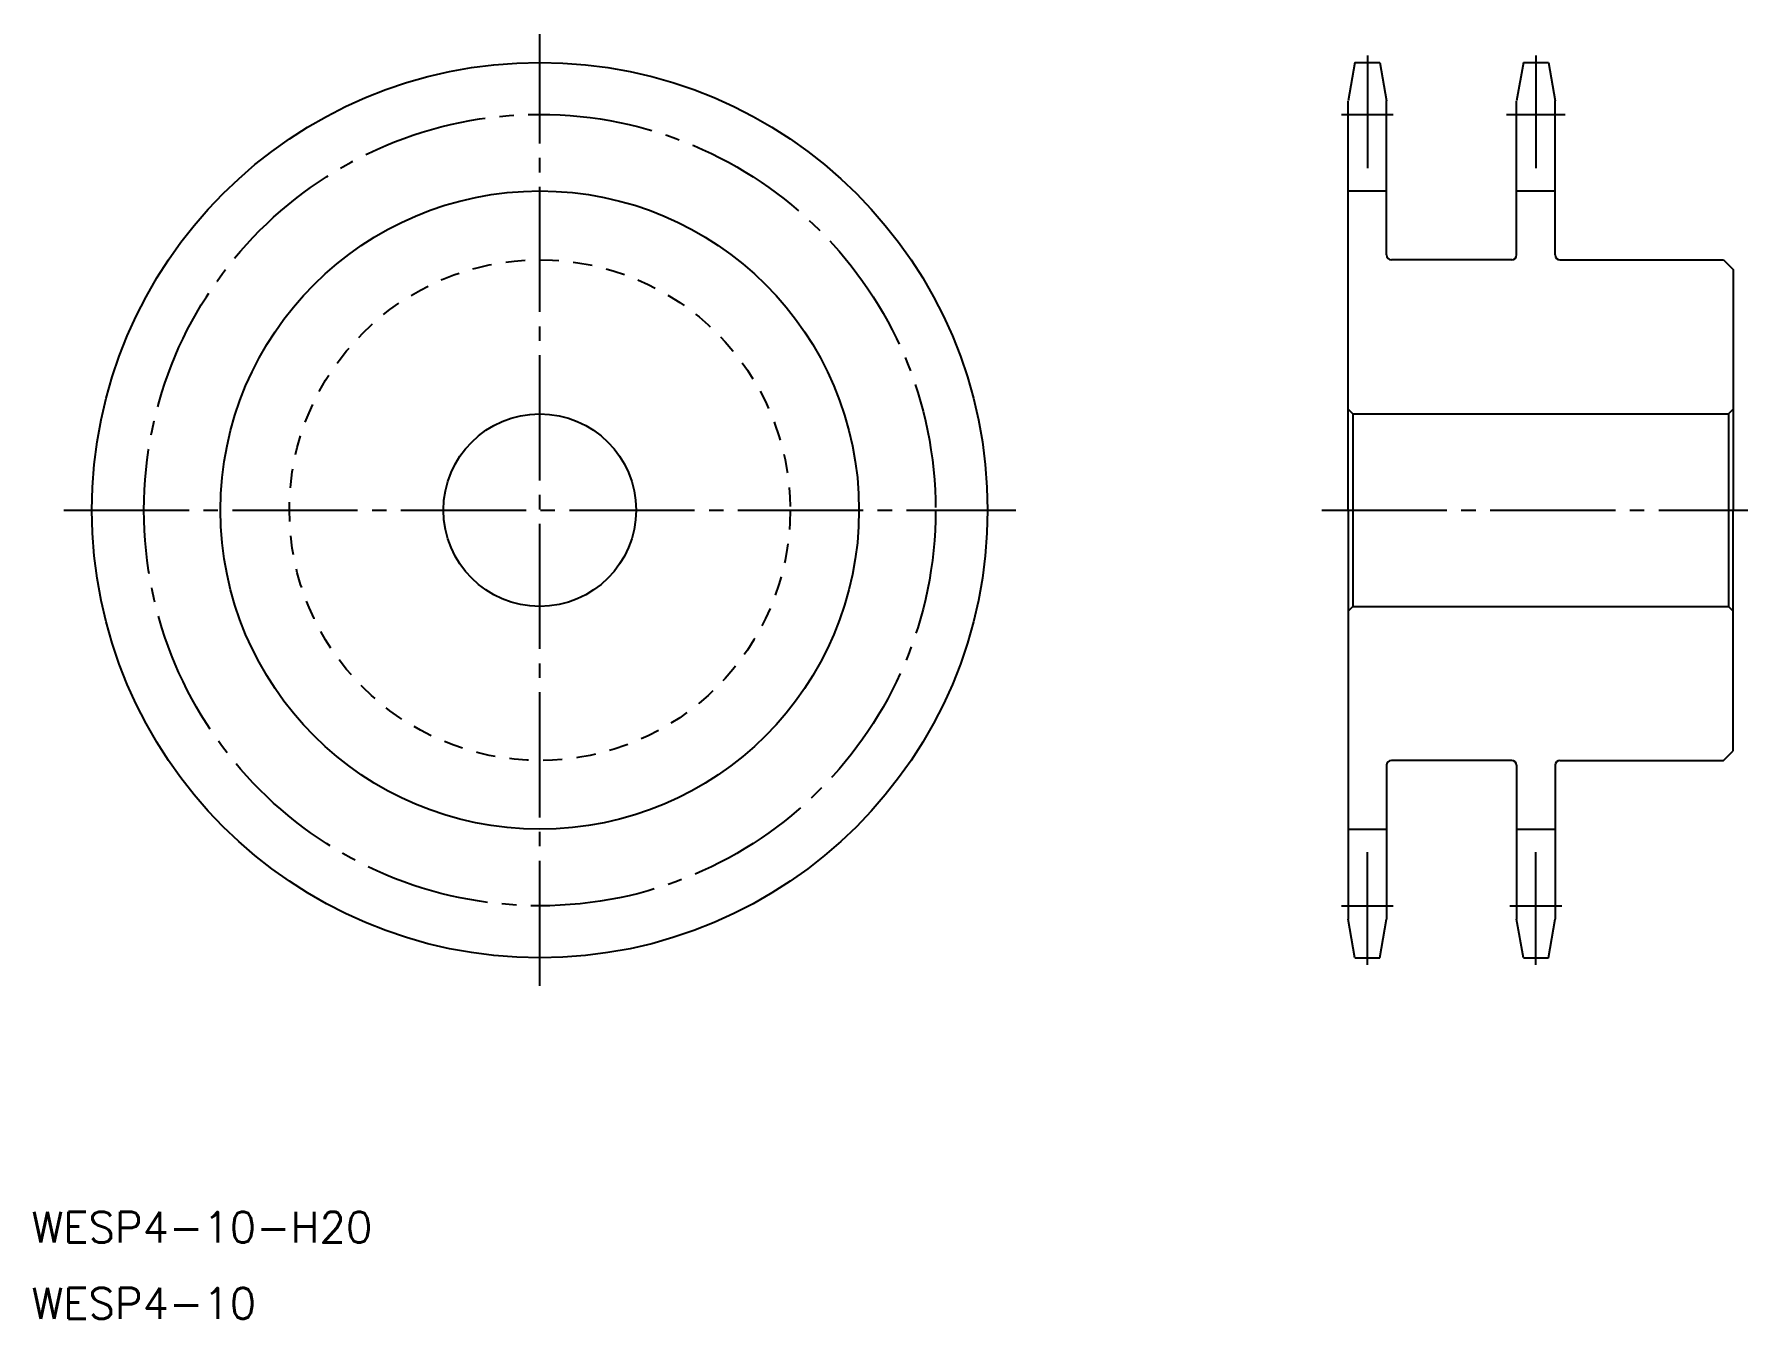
# Model space of a CAD drawing. Extents: x 59 to 237, y 139 to 273.
import ezdxf

# ---------------------------------------------------------------- set-up
doc = ezdxf.new("R2010")
doc.units = 0
doc.linetypes.add('CENTER', pattern=[17.5, 13, -1.5, 1.5, -1.5])
doc.linetypes.add('DASHED', pattern=[3.5, 2, -1.5])
doc.layers.get('0').update_dxf_attribs({"linetype": 'CONTINUOUS'})
doc.layers.add('CENTER', color=1, linetype='CENTER')
doc.styles.get("Standard").update_dxf_attribs({"font": 'txt.shx', "bigfont": '@extfont2.shx'})

msp = doc.modelspace()

# ---------------------------------------------------------------- linework, layer by layer
at = {"color": 7, "linetype": 'CONTINUOUS'}
for p, q in [((196.45, 269.74), (195.75, 265.74)), ((196.45, 269.74), (199.05, 269.74)), ((199.05, 269.74), (199.75, 265.74)), ((213.95, 269.74), (213.25, 265.74)), ((213.95, 269.74), (216.55, 269.74)), ((216.55, 269.74), (217.25, 265.74)), ((195.75, 223.24), (195.75, 265.73)), ((199.75, 249.74), (199.75, 265.74)), ((213.25, 249.74), (213.25, 265.73)), ((217.25, 249.74), (217.25, 265.74)), ((212.75, 249.24), (200.25, 249.24)), ((217.75, 249.24), (234.75, 249.24)), ((234.75, 249.24), (235.75, 248.24)), ((235.75, 248.24), (235.75, 223.24)), ((196.25, 233.24), (195.75, 233.74)), ((196.25, 233.24), (235.25, 233.24)), ((196.25, 233.24), (196.25, 213.24)), ((235.25, 233.24), (235.75, 233.74)), ((235.25, 233.24), (235.25, 213.24)), ((195.75, 223.24), (195.75, 180.74)), ((235.75, 198.24), (235.75, 223.24)), ((196.25, 213.24), (195.75, 212.74)), ((196.25, 213.24), (235.25, 213.24)), ((235.25, 213.24), (235.75, 212.74)), ((234.75, 197.24), (235.75, 198.24)), ((199.75, 196.74), (199.75, 180.74)), ((212.75, 197.24), (200.25, 197.24)), ((213.25, 196.74), (213.25, 180.75)), ((217.25, 196.74), (217.25, 180.74)), ((217.75, 197.24), (234.75, 197.24)), ((196.45, 176.74), (195.75, 180.74)), ((199.05, 176.74), (199.75, 180.74)), ((213.95, 176.74), (213.25, 180.74)), ((216.55, 176.74), (217.25, 180.74)), ((196.45, 176.74), (199.05, 176.74)), ((213.95, 176.74), (216.55, 176.74))]:
    msp.add_line(p, q, dxfattribs=at)
at = {"color": 3, "linetype": 'CONTINUOUS'}
for p, q in [((195.75, 256.39), (199.75, 256.39)), ((213.25, 256.39), (217.25, 256.39)), ((195.75, 190.09), (199.75, 190.09)), ((213.25, 190.09), (217.25, 190.09))]:
    msp.add_line(p, q, dxfattribs=at)
at = {"color": 7, "linetype": 'CONTINUOUS'}
for radius in [46.5, 10]:
    msp.add_circle((111.81, 223.24), radius, dxfattribs=at)
at = {"color": 3, "linetype": 'CONTINUOUS'}
msp.add_circle((111.81, 223.24), 33.15, dxfattribs=at)
at = {"color": 3, "linetype": 'DASHED'}
msp.add_circle((111.81, 223.24), 26, dxfattribs=at)
at = {"color": 7, "linetype": 'CONTINUOUS'}
for centre, start, end in [((200.25, 249.74), 180, 270), ((212.75, 249.74), 270, 0), ((217.75, 249.74), 180, 270), ((200.25, 196.74), 90, 180), ((212.75, 196.74), 0, 90), ((217.75, 196.74), 90, 180)]:
    msp.add_arc(centre, 0.5, start, end, dxfattribs=at)
at = {"layer": 'CENTER', "color": 1, "linetype": 'CENTER'}
for p, q in [((111.81, 173.82), (111.81, 272.67)), ((197.75, 270.47), (197.75, 258.77)), ((215.25, 270.47), (215.25, 258.77)), ((195.06, 264.34), (200.44, 264.34)), ((212.2, 264.34), (218.3, 264.34)), ((62.39, 223.24), (161.24, 223.24)), ((193.01, 223.24), (237.25, 223.24)), ((197.75, 176.01), (197.75, 187.71)), ((215.25, 176.01), (215.25, 187.71)), ((195.06, 182.14), (200.44, 182.14)), ((212.56, 182.14), (217.94, 182.14))]:
    msp.add_line(p, q, dxfattribs=at)
msp.add_circle((111.81, 223.24), 41.1, dxfattribs=at)

# ---------------------------------------------------------------- texts
at = {"color": 7, "linetype": 'CONTINUOUS'}
for s, p in [('WESP4-10-H20', (59.04, 147.15)), ('WESP4-10', (59.04, 139.25))]:
    msp.add_text(s, height=3.2, dxfattribs=at).set_placement(p)

doc.saveas('drawing.dxf')
